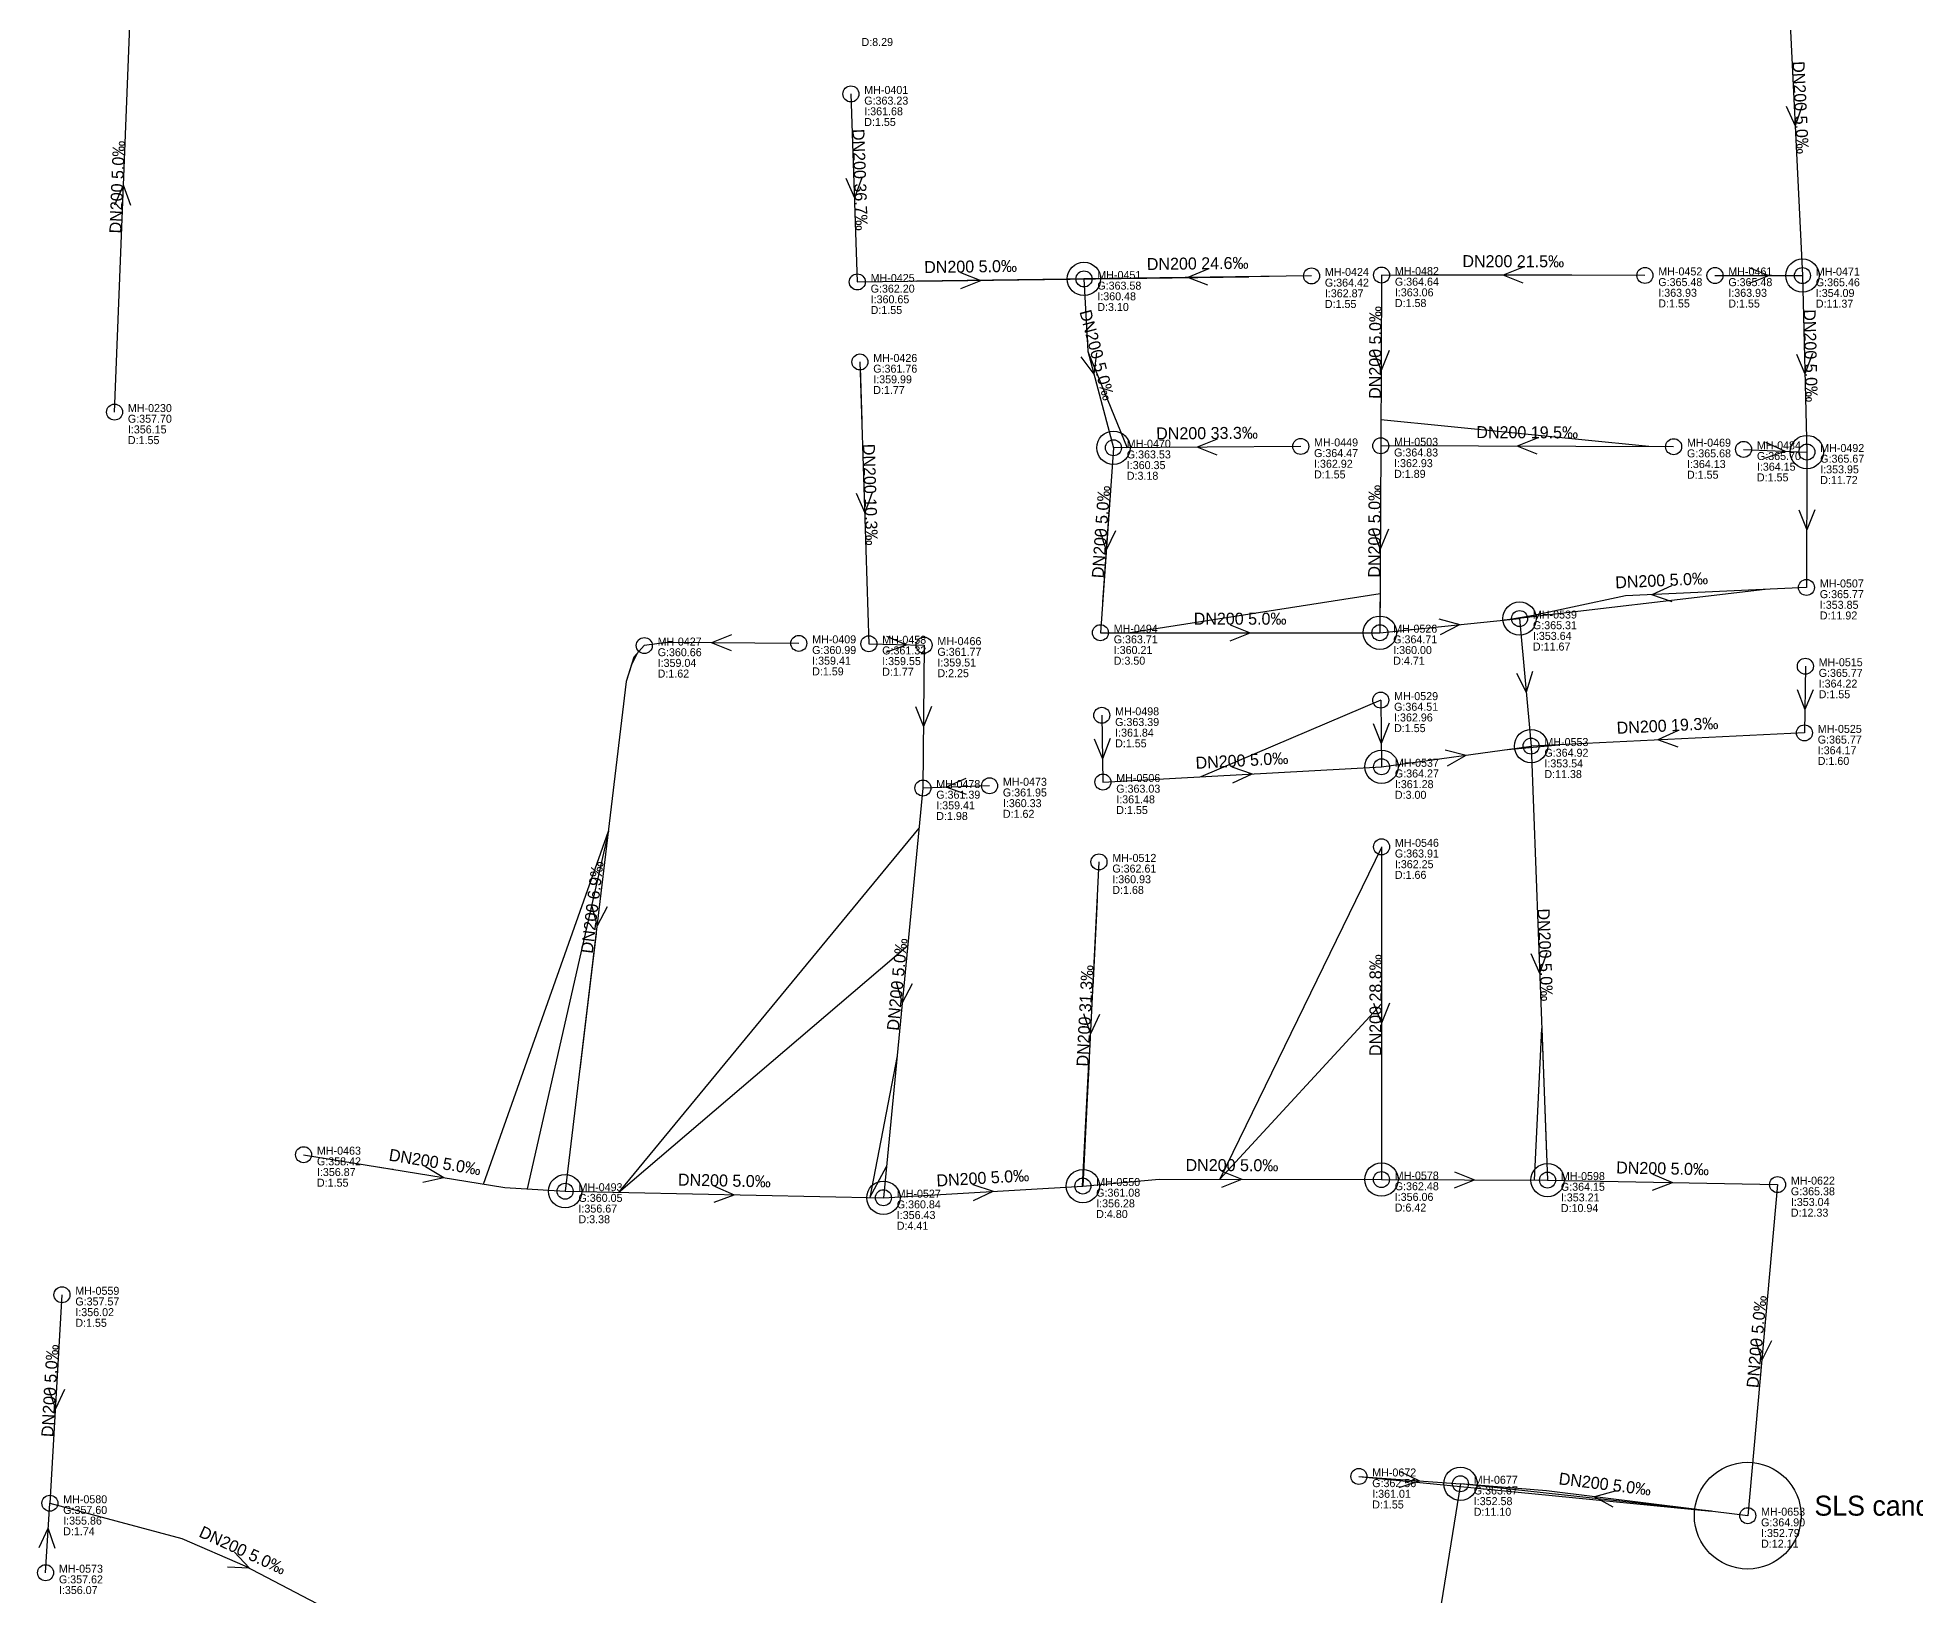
# Model space of a CAD drawing. Header units: metres. Extents: x 449913 to 451990, y 2566939 to 2570822.
# Drawn here: x 450056.4 to 450338, y 2569303.4 to 2569537 of the extents above; entities that cross this region are included whole.
import ezdxf
from ezdxf.enums import TextEntityAlignment as Align

# ---------------------------------------------------------------- set-up
doc = ezdxf.new("R2010")
doc.units = ezdxf.units.M
for name, color, linetype in [('SEW-DROP', 6, 'Continuous'), ('SEW-LABEL', 2, 'Continuous'), ('SEW-MH', 7, 'Continuous'), ('SEW-MH-LABEL', 8, 'Continuous'), ('SEW-PIPE-DN200', 3, 'Continuous'), ('SEW-RIDER', 8, 'Continuous'), ('SEW-SLS', 1, 'Continuous')]:
    doc.layers.add(name, color=color, linetype=linetype)

msp = doc.modelspace()

# ---------------------------------------------------------------- linework, layer by layer
at = {"layer": 'SEW-DROP'}
for centre in [(450213.36, 2569500.81), (450321.1, 2569501.31), (450217.78, 2569475.5), (450321.76, 2569474.86), (450278.68, 2569449.89), (450257.73, 2569447.77), (450280.4, 2569430.77), (450280.4, 2569430.77), (450257.98, 2569427.66), (450135.56, 2569364.02), (450213.19, 2569364.8), (450257.96, 2569365.77), (450282.87, 2569365.69), (450183.29, 2569363.05), (450269.81, 2569320.15)]:
    msp.add_circle(centre, 2.5, dxfattribs=at)
at = {"layer": 'SEW-LABEL'}
for p, q in [((450321.05, 2569526.83), (450320, 2569523.78)), ((450318.65, 2569526.71), (450320, 2569523.78)), ((450177.64, 2569515.91), (450178.94, 2569512.95)), ((450180.04, 2569515.99), (450178.94, 2569512.95)), ((450068.02, 2569511.91), (450069.34, 2569514.86)), ((450070.42, 2569511.81), (450069.34, 2569514.86)), ((450194.85, 2569501.76), (450197.87, 2569500.6)), ((450231.91, 2569502.26), (450228.92, 2569501.02)), ((450279.24, 2569502.57), (450276.23, 2569501.38)), ((450313.04, 2569502.52), (450316.04, 2569501.32)), ((450194.88, 2569499.36), (450197.87, 2569500.6)), ((450231.94, 2569499.86), (450228.92, 2569501.02)), ((450279.23, 2569500.17), (450276.23, 2569501.38)), ((450313.04, 2569500.12), (450316.04, 2569501.32)), ((450212.91, 2569489.12), (450214.84, 2569486.53)), ((450215.23, 2569489.74), (450214.84, 2569486.53)), ((450256.73, 2569490.1), (450257.92, 2569487.09)), ((450259.13, 2569490.09), (450257.92, 2569487.09)), ((450320.19, 2569489.55), (450321.47, 2569486.58)), ((450322.59, 2569489.61), (450321.47, 2569486.58)), ((450233.31, 2569476.81), (450230.32, 2569475.59)), ((450281.32, 2569476.92), (450278.32, 2569475.73)), ((450315.57, 2569476.32), (450318.51, 2569475)), ((450233.33, 2569474.41), (450230.32, 2569475.59)), ((450281.32, 2569474.52), (450278.32, 2569475.73)), ((450315.47, 2569473.92), (450318.51, 2569475)), ((450179.18, 2569468.7), (450180.48, 2569465.74)), ((450181.58, 2569468.78), (450180.48, 2569465.74)), ((450320.53, 2569466.21), (450321.73, 2569463.2)), ((450322.93, 2569466.2), (450321.73, 2569463.2)), ((450215.71, 2569463.21), (450216.69, 2569460.14)), ((450218.1, 2569463.05), (450216.69, 2569460.14)), ((450256.6, 2569463.29), (450257.79, 2569460.28)), ((450259, 2569463.27), (450257.79, 2569460.28)), ((450301.46, 2569454.8), (450298.52, 2569453.46)), ((450301.58, 2569452.4), (450298.52, 2569453.46)), ((450235.27, 2569448.97), (450238.27, 2569447.77)), ((450266.59, 2569449.87), (450269.7, 2569448.98)), ((450266.83, 2569447.49), (450269.7, 2569448.98)), ((450160.51, 2569447.43), (450157.5, 2569446.25)), ((450160.5, 2569445.03), (450157.5, 2569446.25)), ((450183.71, 2569444.84), (450186.74, 2569445.97)), ((450183.77, 2569447.24), (450186.74, 2569445.97)), ((450235.27, 2569446.57), (450238.27, 2569447.77)), ((450278.21, 2569441.72), (450279.68, 2569438.84)), ((450280.6, 2569441.93), (450279.68, 2569438.84)), ((450320.28, 2569439.26), (450321.44, 2569436.24)), ((450322.68, 2569439.22), (450321.44, 2569436.24)), ((450188.1, 2569436.7), (450189.28, 2569433.69)), ((450190.5, 2569436.68), (450189.28, 2569433.69)), ((450256.7, 2569434.15), (450257.94, 2569431.16)), ((450259.1, 2569434.18), (450257.94, 2569431.16)), ((450214.89, 2569431.86), (450216.14, 2569428.88)), ((450217.29, 2569431.9), (450216.14, 2569428.88)), ((450302.34, 2569433.03), (450299.4, 2569431.68)), ((450302.45, 2569430.63), (450299.4, 2569431.68)), ((450267.54, 2569430.2), (450270.68, 2569429.42)), ((450267.87, 2569427.82), (450270.68, 2569429.42)), ((450195.66, 2569425.89), (450192.7, 2569424.59)), ((450235.53, 2569427.64), (450238.59, 2569426.6)), ((450235.66, 2569425.24), (450238.59, 2569426.6)), ((450195.74, 2569423.49), (450192.7, 2569424.59)), ((450139.5, 2569406.93), (450140.34, 2569403.81)), ((450141.88, 2569406.64), (450140.34, 2569403.81)), ((450280.38, 2569399.69), (450281.69, 2569396.73)), ((450282.78, 2569399.78), (450281.69, 2569396.73)), ((450185.2, 2569395.37), (450186.1, 2569392.27)), ((450187.58, 2569395.14), (450186.1, 2569392.27)), ((450256.77, 2569392.22), (450257.97, 2569389.22)), ((450259.17, 2569392.22), (450257.97, 2569389.22)), ((450213.28, 2569390.66), (450214.33, 2569387.6)), ((450215.67, 2569390.54), (450214.33, 2569387.6)), ((450114.61, 2569367.74), (450117.38, 2569366.07)), ((450234.05, 2569367.03), (450237.05, 2569365.82)), ((450268.92, 2569366.94), (450271.91, 2569365.73)), ((450298.64, 2569366.58), (450301.61, 2569365.32)), ((450114.22, 2569365.37), (450117.38, 2569366.07)), ((450157.9, 2569362.36), (450160.92, 2569363.5)), ((450157.95, 2569364.76), (450160.92, 2569363.5)), ((450196.67, 2569365.04), (450199.74, 2569364.01)), ((450196.81, 2569362.64), (450199.74, 2569364.01)), ((450234.05, 2569364.63), (450237.05, 2569365.82)), ((450268.91, 2569364.54), (450271.91, 2569365.73)), ((450298.59, 2569364.18), (450301.61, 2569365.32)), ((450314.06, 2569341.79), (450314.99, 2569338.69)), ((450316.45, 2569341.57), (450314.99, 2569338.69)), ((450058.09, 2569334.43), (450059.12, 2569331.37)), ((450060.49, 2569334.29), (450059.12, 2569331.37)), ((450260.79, 2569322), (450263.69, 2569320.59)), ((450260.61, 2569319.61), (450263.69, 2569320.59)), ((450293.01, 2569319.03), (450289.89, 2569318.21)), ((450292.72, 2569316.65), (450289.89, 2569318.21)), ((450056.68, 2569310.6), (450058.06, 2569313.52)), ((450059.08, 2569310.46), (450058.06, 2569313.52)), ((450084.95, 2569307.71), (450088.18, 2569307.54)), ((450085.96, 2569309.89), (450088.18, 2569307.54))]:
    msp.add_line(p, q, dxfattribs=at)
at = {"layer": 'SEW-MH'}
for centre in [(450178.41, 2569528.55), (450179.37, 2569500.36), (450213.36, 2569500.81), (450247.48, 2569501.26), (450257.98, 2569501.4), (450297.48, 2569501.34), (450307.98, 2569501.33), (450321.1, 2569501.31), (450179.76, 2569488.36), (450067.99, 2569480.85), (450217.78, 2569475.5), (450245.86, 2569475.7), (450257.86, 2569475.79), (450301.78, 2569475.66), (450312.27, 2569475.26), (450321.76, 2569474.86), (450321.7, 2569454.55), (450278.68, 2569449.89), (450215.82, 2569447.77), (450257.73, 2569447.77), (450147.43, 2569445.84), (450170.6, 2569446.17), (450181.1, 2569446.11), (450189.38, 2569445.9), (450321.53, 2569442.74), (450257.86, 2569437.66), (450216.03, 2569435.38), (450321.39, 2569432.74), (450280.4, 2569430.77), (450257.98, 2569427.66), (450189.21, 2569424.48), (450199.2, 2569424.81), (450216.2, 2569425.38), (450215.61, 2569413.4), (450257.98, 2569415.66), (450096.34, 2569369.5), (450257.96, 2569365.77), (450282.87, 2569365.69), (450135.56, 2569364.02), (450183.29, 2569363.05), (450213.19, 2569364.8), (450317.36, 2569365.01), (450060.11, 2569348.49), (450254.58, 2569321.25), (450269.81, 2569320.15), (450058.29, 2569317.23), (450312.89, 2569315.37), (450057.65, 2569306.82)]:
    msp.add_circle(centre, 1.2, dxfattribs=at)
at = {"layer": 'SEW-PIPE-DN200'}
for points in [[(450318.75, 2569549.24), (450321.1, 2569501.31)], [(450067.99, 2569480.85), (450070.45, 2569542.67), (450070.52, 2569545.87)], [(450178.41, 2569528.55), (450179.37, 2569500.36)], [(450179.37, 2569500.36), (450213.36, 2569500.81)], [(450247.48, 2569501.26), (450213.36, 2569500.81)], [(450213.36, 2569500.81), (450213.92, 2569490), (450217.78, 2569475.5)], [(450257.98, 2569501.4), (450257.86, 2569475.79)], [(450297.48, 2569501.34), (450257.98, 2569501.4)], [(450307.98, 2569501.33), (450321.1, 2569501.31)], [(450321.1, 2569501.31), (450321.76, 2569474.86)], [(450179.76, 2569488.36), (450181.1, 2569446.11)], [(450217.78, 2569475.5), (450215.82, 2569447.77)], [(450245.86, 2569475.7), (450217.78, 2569475.5)], [(450257.86, 2569475.79), (450257.73, 2569447.77)], [(450301.78, 2569475.66), (450257.86, 2569475.79)], [(450312.27, 2569475.26), (450321.76, 2569474.86)], [(450321.76, 2569474.86), (450321.7, 2569454.55)], [(450321.7, 2569454.55), (450294.56, 2569453.28), (450278.68, 2569449.89)], [(450257.73, 2569447.77), (450278.68, 2569449.89)], [(450278.68, 2569449.89), (450280.4, 2569430.77)], [(450147.43, 2569445.84), (450145.84, 2569444.09), (450144.73, 2569440.44), (450135.56, 2569364.02)], [(450170.6, 2569446.17), (450150.84, 2569446.29), (450147.43, 2569445.84), (450147.43, 2569445.84)], [(450181.1, 2569446.11), (450189.38, 2569445.9)], [(450189.38, 2569445.9), (450189.21, 2569424.48)], [(450215.82, 2569447.77), (450257.73, 2569447.77)], [(450321.53, 2569442.74), (450321.39, 2569432.74)], [(450257.86, 2569437.66), (450257.98, 2569427.66)], [(450216.03, 2569435.38), (450216.2, 2569425.38)], [(450321.39, 2569432.74), (450280.4, 2569430.77)], [(450257.98, 2569427.66), (450280.4, 2569430.77)], [(450280.4, 2569430.77), (450282.87, 2569365.69)], [(450216.2, 2569425.38), (450257.98, 2569427.66)], [(450189.21, 2569424.48), (450183.29, 2569363.05)], [(450199.2, 2569424.81), (450189.21, 2569424.48)], [(450257.98, 2569415.66), (450257.96, 2569365.77)], [(450215.61, 2569413.4), (450213.19, 2569364.8)], [(450096.34, 2569369.5), (450126.5, 2569364.58), (450135.56, 2569364.02)], [(450135.56, 2569364.02), (450183.29, 2569363.05)], [(450183.29, 2569363.05), (450213.19, 2569364.8)], [(450213.19, 2569364.8), (450224.61, 2569365.85), (450257.96, 2569365.77)], [(450257.96, 2569365.77), (450282.87, 2569365.69)], [(450282.87, 2569365.69), (450317.36, 2569365.01)], [(450317.36, 2569365.01), (450312.89, 2569315.37)], [(450060.11, 2569348.49), (450058.29, 2569317.23)], [(450254.58, 2569321.25), (450269.81, 2569320.15)], [(450269.81, 2569320.15), (450261.68, 2569269.56)], [(450312.89, 2569315.37), (450282.72, 2569319.09), (450269.81, 2569320.15)], [(450057.65, 2569306.82), (450058.29, 2569317.23)], [(450058.29, 2569317.23), (450078.1, 2569311.94), (450087.52, 2569307.86), (450113.41, 2569294.29)]]:
    msp.add_lwpolyline(points, dxfattribs=at)
at = {"layer": 'SEW-RIDER'}
for points in [[(450241.12, 2569501.18), (450188.31, 2569500.48), (450238.09, 2569501.14)], [(450297.48, 2569501.34), (450286.54, 2569501.36), (450265.54, 2569501.39)], [(450179.78, 2569487.58), (450180.04, 2569479.48)], [(450213.93, 2569489.95), (450219.82, 2569475.51)], [(450298.06, 2569475.67), (450257.88, 2569479.71)], [(450217.25, 2569467.93), (450216.14, 2569452.36)], [(450220.01, 2569447.77), (450257.76, 2569453.64), (450257.75, 2569451.52)], [(450315.51, 2569454.26), (450276.36, 2569449.65), (450281.68, 2569450.53)], [(450146.31, 2569444.61), (450145.49, 2569442.95), (450144.73, 2569440.44)], [(450257.86, 2569437.66), (450230.87, 2569426.18)], [(450276.86, 2569430.28), (450284.55, 2569430.97)], [(450123.32, 2569365.1), (450142.04, 2569418), (450129.84, 2569364.37)], [(450188.62, 2569418.44), (450143.58, 2569363.85), (450186.93, 2569400.88)], [(450257.98, 2569415.58), (450233.75, 2569365.83), (450257.97, 2569392.13)], [(450215.33, 2569407.78), (450215.17, 2569404.61), (450214.68, 2569394.64)], [(450140.2, 2569402.68), (450138.96, 2569392.34), (450137.75, 2569382.28)], [(450280.92, 2569365.7), (450282.01, 2569388.4), (450282.73, 2569369.51)], [(450185.33, 2569384.3), (450181.27, 2569363.09), (450183.74, 2569367.71)], [(450214.13, 2569383.62), (450213.16, 2569364.8), (450214.11, 2569383.21)], [(450106.83, 2569367.79), (450109.31, 2569367.39), (450109.77, 2569367.31)], [(450254.58, 2569321.25), (450307.45, 2569316.04), (450269.81, 2569320.15)]]:
    msp.add_lwpolyline(points, dxfattribs=at)
at = {"layer": 'SEW-SLS'}
msp.add_circle((450312.89, 2569315.37), 8, dxfattribs=at)

# ---------------------------------------------------------------- texts
at = {"layer": 'SEW-LABEL'}
for s, rotation, p in [('DN200 5.0‰', -87.1969, (450319.93, 2569526.47)), ('DN200 5.0‰', 87.7243, (450069.28, 2569514.56)), ('DN200 36.7‰', -88.0365, (450178.89, 2569515.65)), ('DN200 21.5‰', 359.9165, (450277.73, 2569502.57)), ('DN200 5.0‰', 0.7606, (450196.37, 2569501.78)), ('DN200 24.6‰', 0.7604, (450230.42, 2569502.24)), ('DN200 5.0‰', -75.0753, (450214.46, 2569489.18)), ('DN200 5.0‰', 89.728, (450257.92, 2569489.79)), ('DN200 5.0‰', -88.5683, (450321.43, 2569489.28)), ('DN200 33.3‰', 0.4167, (450231.82, 2569476.8)), ('DN200 19.5‰', 359.8308, (450279.82, 2569476.92)), ('DN200 10.3‰', -88.1727, (450180.43, 2569468.44)), ('DN200 5.0‰', 85.9492, (450216.8, 2569462.83)), ('DN200 5.0‰', 89.7287, (450257.8, 2569462.98)), ('DN200 5.0‰', 2.6792, (450300.02, 2569454.73)), ('DN200 19.3‰', 2.7469, (450300.9, 2569432.96)), ('DN200 5.0‰', 3.1252, (450237.09, 2569427.72)), ('DN200 6.9‰', 83.1566, (450140.51, 2569406.5)), ('DN200 5.0‰', -87.8291, (450281.64, 2569399.43)), ('DN200 5.0‰', 84.4945, (450186.25, 2569394.96)), ('DN200 31.3‰', 87.1518, (450214.4, 2569390.3)), ('DN200 28.8‰', 89.9757, (450257.97, 2569391.92)), ('DN200 5.0‰', -9.2666, (450115.9, 2569367.51)), ('DN200 5.0‰', -1.1609, (450159.42, 2569364.73)), ('DN200 5.0‰', 3.3528, (450198.24, 2569365.12)), ('DN200 5.0‰', -0.1347, (450235.55, 2569367.03)), ('DN200 5.0‰', -1.1409, (450300.11, 2569366.55)), ('DN200 5.0‰', 84.8581, (450315.12, 2569341.39)), ('DN200 5.0‰', 86.678, (450059.2, 2569334.06)), ('DN200 5.0‰', 352.963, (450291.38, 2569319.22)), ('DN200 5.0‰', -24.713, (450086.82, 2569309.37))]:
    msp.add_text(s, height=1.8, rotation=rotation, dxfattribs=at).set_placement(p, align=Align.CENTER)
msp.add_text('DN200 5.0‰', height=1.8, dxfattribs=at).set_placement((450236.77, 2569448.97), align=Align.CENTER)
at = {"layer": 'SEW-MH-LABEL'}
for s, p in [('D:8.29', (450180, 2569535.74)), ('MH-0401', (450180.41, 2569528.55)), ('G:363.23', (450180.41, 2569526.95)), ('D:1.55', (450180.41, 2569523.75)), ('I:361.68', (450180.41, 2569525.35)), ('MH-0425', (450181.37, 2569500.36)), ('MH-0451', (450215.36, 2569500.81)), ('MH-0424', (450249.48, 2569501.26)), ('MH-0482', (450259.98, 2569501.4)), ('MH-0452', (450299.48, 2569501.34)), ('MH-0461', (450309.98, 2569501.33)), ('MH-0471', (450323.1, 2569501.31)), ('G:362.20', (450181.37, 2569498.76)), ('G:363.58', (450215.36, 2569499.21)), ('I:360.48', (450215.36, 2569497.61)), ('G:364.42', (450249.48, 2569499.66)), ('I:362.87', (450249.48, 2569498.06)), ('G:364.64', (450259.98, 2569499.8)), ('I:363.06', (450259.98, 2569498.2)), ('G:365.48', (450299.48, 2569499.74)), ('I:363.93', (450299.48, 2569498.14)), ('G:365.48', (450309.98, 2569499.73)), ('I:363.93', (450309.98, 2569498.13)), ('G:365.46', (450323.1, 2569499.71)), ('I:354.09', (450323.1, 2569498.11)), ('D:1.55', (450181.37, 2569495.56)), ('I:360.65', (450181.37, 2569497.16)), ('D:3.10', (450215.36, 2569496.01)), ('D:1.55', (450249.48, 2569496.46)), ('D:1.58', (450259.98, 2569496.6)), ('D:1.55', (450299.48, 2569496.54)), ('D:1.55', (450309.98, 2569496.53)), ('D:11.37', (450323.1, 2569496.51)), ('G:361.76', (450181.76, 2569486.76)), ('MH-0426', (450181.76, 2569488.36)), ('D:1.77', (450181.76, 2569483.56)), ('I:359.99', (450181.76, 2569485.16)), ('MH-0230', (450069.99, 2569480.85)), ('G:357.70', (450069.99, 2569479.25)), ('D:1.55', (450069.99, 2569476.05)), ('I:356.15', (450069.99, 2569477.65)), ('MH-0470', (450219.78, 2569475.5)), ('MH-0449', (450247.86, 2569475.7)), ('MH-0503', (450259.86, 2569475.79)), ('MH-0469', (450303.78, 2569475.66)), ('MH-0484', (450314.27, 2569475.26)), ('G:363.53', (450219.78, 2569473.9)), ('I:360.35', (450219.78, 2569472.3)), ('G:364.47', (450247.86, 2569474.1)), ('I:362.92', (450247.86, 2569472.5)), ('G:364.83', (450259.86, 2569474.19)), ('I:362.93', (450259.86, 2569472.59)), ('G:365.68', (450303.78, 2569474.06)), ('I:364.13', (450303.78, 2569472.46)), ('G:365.70', (450314.27, 2569473.66)), ('G:365.67', (450323.76, 2569473.26)), ('MH-0492', (450323.76, 2569474.86)), ('D:3.18', (450219.78, 2569470.7)), ('D:1.55', (450247.86, 2569470.9)), ('D:1.89', (450259.86, 2569470.99)), ('D:1.55', (450303.78, 2569470.86)), ('D:1.55', (450314.27, 2569470.46)), ('I:364.15', (450314.27, 2569472.06)), ('D:11.72', (450323.76, 2569470.06)), ('I:353.95', (450323.76, 2569471.66)), ('G:365.77', (450323.7, 2569452.95)), ('MH-0507', (450323.7, 2569454.55)), ('MH-0539', (450280.68, 2569449.89)), ('D:11.92', (450323.7, 2569449.75)), ('I:353.85', (450323.7, 2569451.35)), ('MH-0494', (450217.82, 2569447.77)), ('MH-0526', (450259.73, 2569447.77)), ('G:365.31', (450280.68, 2569448.29)), ('G:360.66', (450149.43, 2569444.24)), ('MH-0427', (450149.43, 2569445.84)), ('G:360.99', (450172.6, 2569444.57)), ('MH-0409', (450172.6, 2569446.17)), ('G:361.32', (450183.1, 2569444.51)), ('MH-0458', (450183.1, 2569446.11)), ('G:361.77', (450191.38, 2569444.3)), ('MH-0466', (450191.38, 2569445.9)), ('G:363.71', (450217.82, 2569446.17)), ('I:360.21', (450217.82, 2569444.57)), ('G:364.71', (450259.73, 2569446.17)), ('I:360.00', (450259.73, 2569444.57)), ('D:11.67', (450280.68, 2569445.09)), ('I:353.64', (450280.68, 2569446.69)), ('I:359.04', (450149.43, 2569442.64)), ('D:1.59', (450172.6, 2569441.37)), ('I:359.41', (450172.6, 2569442.97)), ('D:1.77', (450183.1, 2569441.31)), ('I:359.55', (450183.1, 2569442.91)), ('I:359.51', (450191.38, 2569442.7)), ('D:3.50', (450217.82, 2569442.97)), ('D:4.71', (450259.73, 2569442.97)), ('G:365.77', (450323.53, 2569441.14)), ('MH-0515', (450323.53, 2569442.74)), ('D:1.62', (450149.43, 2569441.04)), ('D:2.25', (450191.38, 2569441.1)), ('I:364.22', (450323.53, 2569439.54)), ('G:364.51', (450259.86, 2569436.06)), ('MH-0529', (450259.86, 2569437.66)), ('D:1.55', (450323.53, 2569437.94)), ('G:363.39', (450218.03, 2569433.78)), ('MH-0498', (450218.03, 2569435.38)), ('D:1.55', (450259.86, 2569432.86)), ('I:362.96', (450259.86, 2569434.46)), ('MH-0525', (450323.39, 2569432.74)), ('D:1.55', (450218.03, 2569430.58)), ('I:361.84', (450218.03, 2569432.18)), ('MH-0553', (450282.4, 2569430.77)), ('G:365.77', (450323.39, 2569431.14)), ('MH-0537', (450259.98, 2569427.66)), ('G:364.92', (450282.4, 2569429.17)), ('I:353.54', (450282.4, 2569427.57)), ('D:1.60', (450323.39, 2569427.94)), ('I:364.17', (450323.39, 2569429.54)), ('MH-0478', (450191.21, 2569424.48)), ('MH-0473', (450201.2, 2569424.81)), ('MH-0506', (450218.2, 2569425.38)), ('G:364.27', (450259.98, 2569426.06)), ('I:361.28', (450259.98, 2569424.46)), ('D:11.38', (450282.4, 2569425.97)), ('G:361.39', (450191.21, 2569422.88)), ('G:361.95', (450201.2, 2569423.21)), ('I:360.33', (450201.2, 2569421.61)), ('G:363.03', (450218.2, 2569423.78)), ('I:361.48', (450218.2, 2569422.18)), ('D:3.00', (450259.98, 2569422.86)), ('D:1.98', (450191.21, 2569419.68)), ('I:359.41', (450191.21, 2569421.28)), ('D:1.62', (450201.2, 2569420.01)), ('D:1.55', (450218.2, 2569420.58)), ('MH-0512', (450217.61, 2569413.4)), ('G:363.91', (450259.98, 2569414.06)), ('MH-0546', (450259.98, 2569415.66)), ('G:362.61', (450217.61, 2569411.8)), ('I:360.93', (450217.61, 2569410.2)), ('D:1.66', (450259.98, 2569410.86)), ('I:362.25', (450259.98, 2569412.46)), ('D:1.68', (450217.61, 2569408.6)), ('MH-0463', (450098.34, 2569369.5)), ('G:358.42', (450098.34, 2569367.9)), ('I:356.87', (450098.34, 2569366.3)), ('MH-0578', (450259.96, 2569365.77)), ('MH-0598', (450284.87, 2569365.69)), ('D:1.55', (450098.34, 2569364.7)), ('G:360.05', (450137.56, 2569362.42)), ('MH-0493', (450137.56, 2569364.02)), ('MH-0527', (450185.29, 2569363.05)), ('G:361.08', (450215.19, 2569363.2)), ('MH-0550', (450215.19, 2569364.8)), ('G:362.48', (450259.96, 2569364.17)), ('I:356.06', (450259.96, 2569362.57)), ('G:364.15', (450284.87, 2569364.09)), ('I:353.21', (450284.87, 2569362.49)), ('G:365.38', (450319.36, 2569363.41)), ('MH-0622', (450319.36, 2569365.01)), ('I:356.67', (450137.56, 2569360.82)), ('G:360.84', (450185.29, 2569361.45)), ('I:356.43', (450185.29, 2569359.85)), ('D:4.80', (450215.19, 2569360)), ('I:356.28', (450215.19, 2569361.6)), ('D:6.42', (450259.96, 2569360.97)), ('D:10.94', (450284.87, 2569360.89)), ('D:12.33', (450319.36, 2569360.21)), ('I:353.04', (450319.36, 2569361.81)), ('D:3.38', (450137.56, 2569359.22)), ('D:4.41', (450185.29, 2569358.25)), ('MH-0559', (450062.11, 2569348.49)), ('G:357.57', (450062.11, 2569346.89)), ('D:1.55', (450062.11, 2569343.69)), ('I:356.02', (450062.11, 2569345.29)), ('MH-0672', (450256.58, 2569321.25)), ('MH-0677', (450271.81, 2569320.15)), ('MH-0580', (450060.29, 2569317.23)), ('G:362.56', (450256.58, 2569319.65)), ('I:361.01', (450256.58, 2569318.05)), ('G:363.67', (450271.81, 2569318.55)), ('G:357.60', (450060.29, 2569315.63)), ('D:1.55', (450256.58, 2569316.45)), ('D:11.10', (450271.81, 2569315.35)), ('I:352.58', (450271.81, 2569316.95)), ('MH-0653', (450314.89, 2569315.37)), ('D:1.74', (450060.29, 2569312.43)), ('I:355.86', (450060.29, 2569314.03)), ('G:364.90', (450314.89, 2569313.77)), ('I:352.79', (450314.89, 2569312.17)), ('D:12.11', (450314.89, 2569310.57)), ('MH-0573', (450059.65, 2569306.82)), ('G:357.62', (450059.65, 2569305.22)), ('I:356.07', (450059.65, 2569303.62))]:
    msp.add_text(s, height=1.2, dxfattribs=at).set_placement(p)
at = {"layer": 'SEW-SLS'}
msp.add_text('SLS candidate (1.0 props)', height=3, dxfattribs=at).set_placement((450322.89, 2569315.37))

doc.saveas('drawing.dxf')
